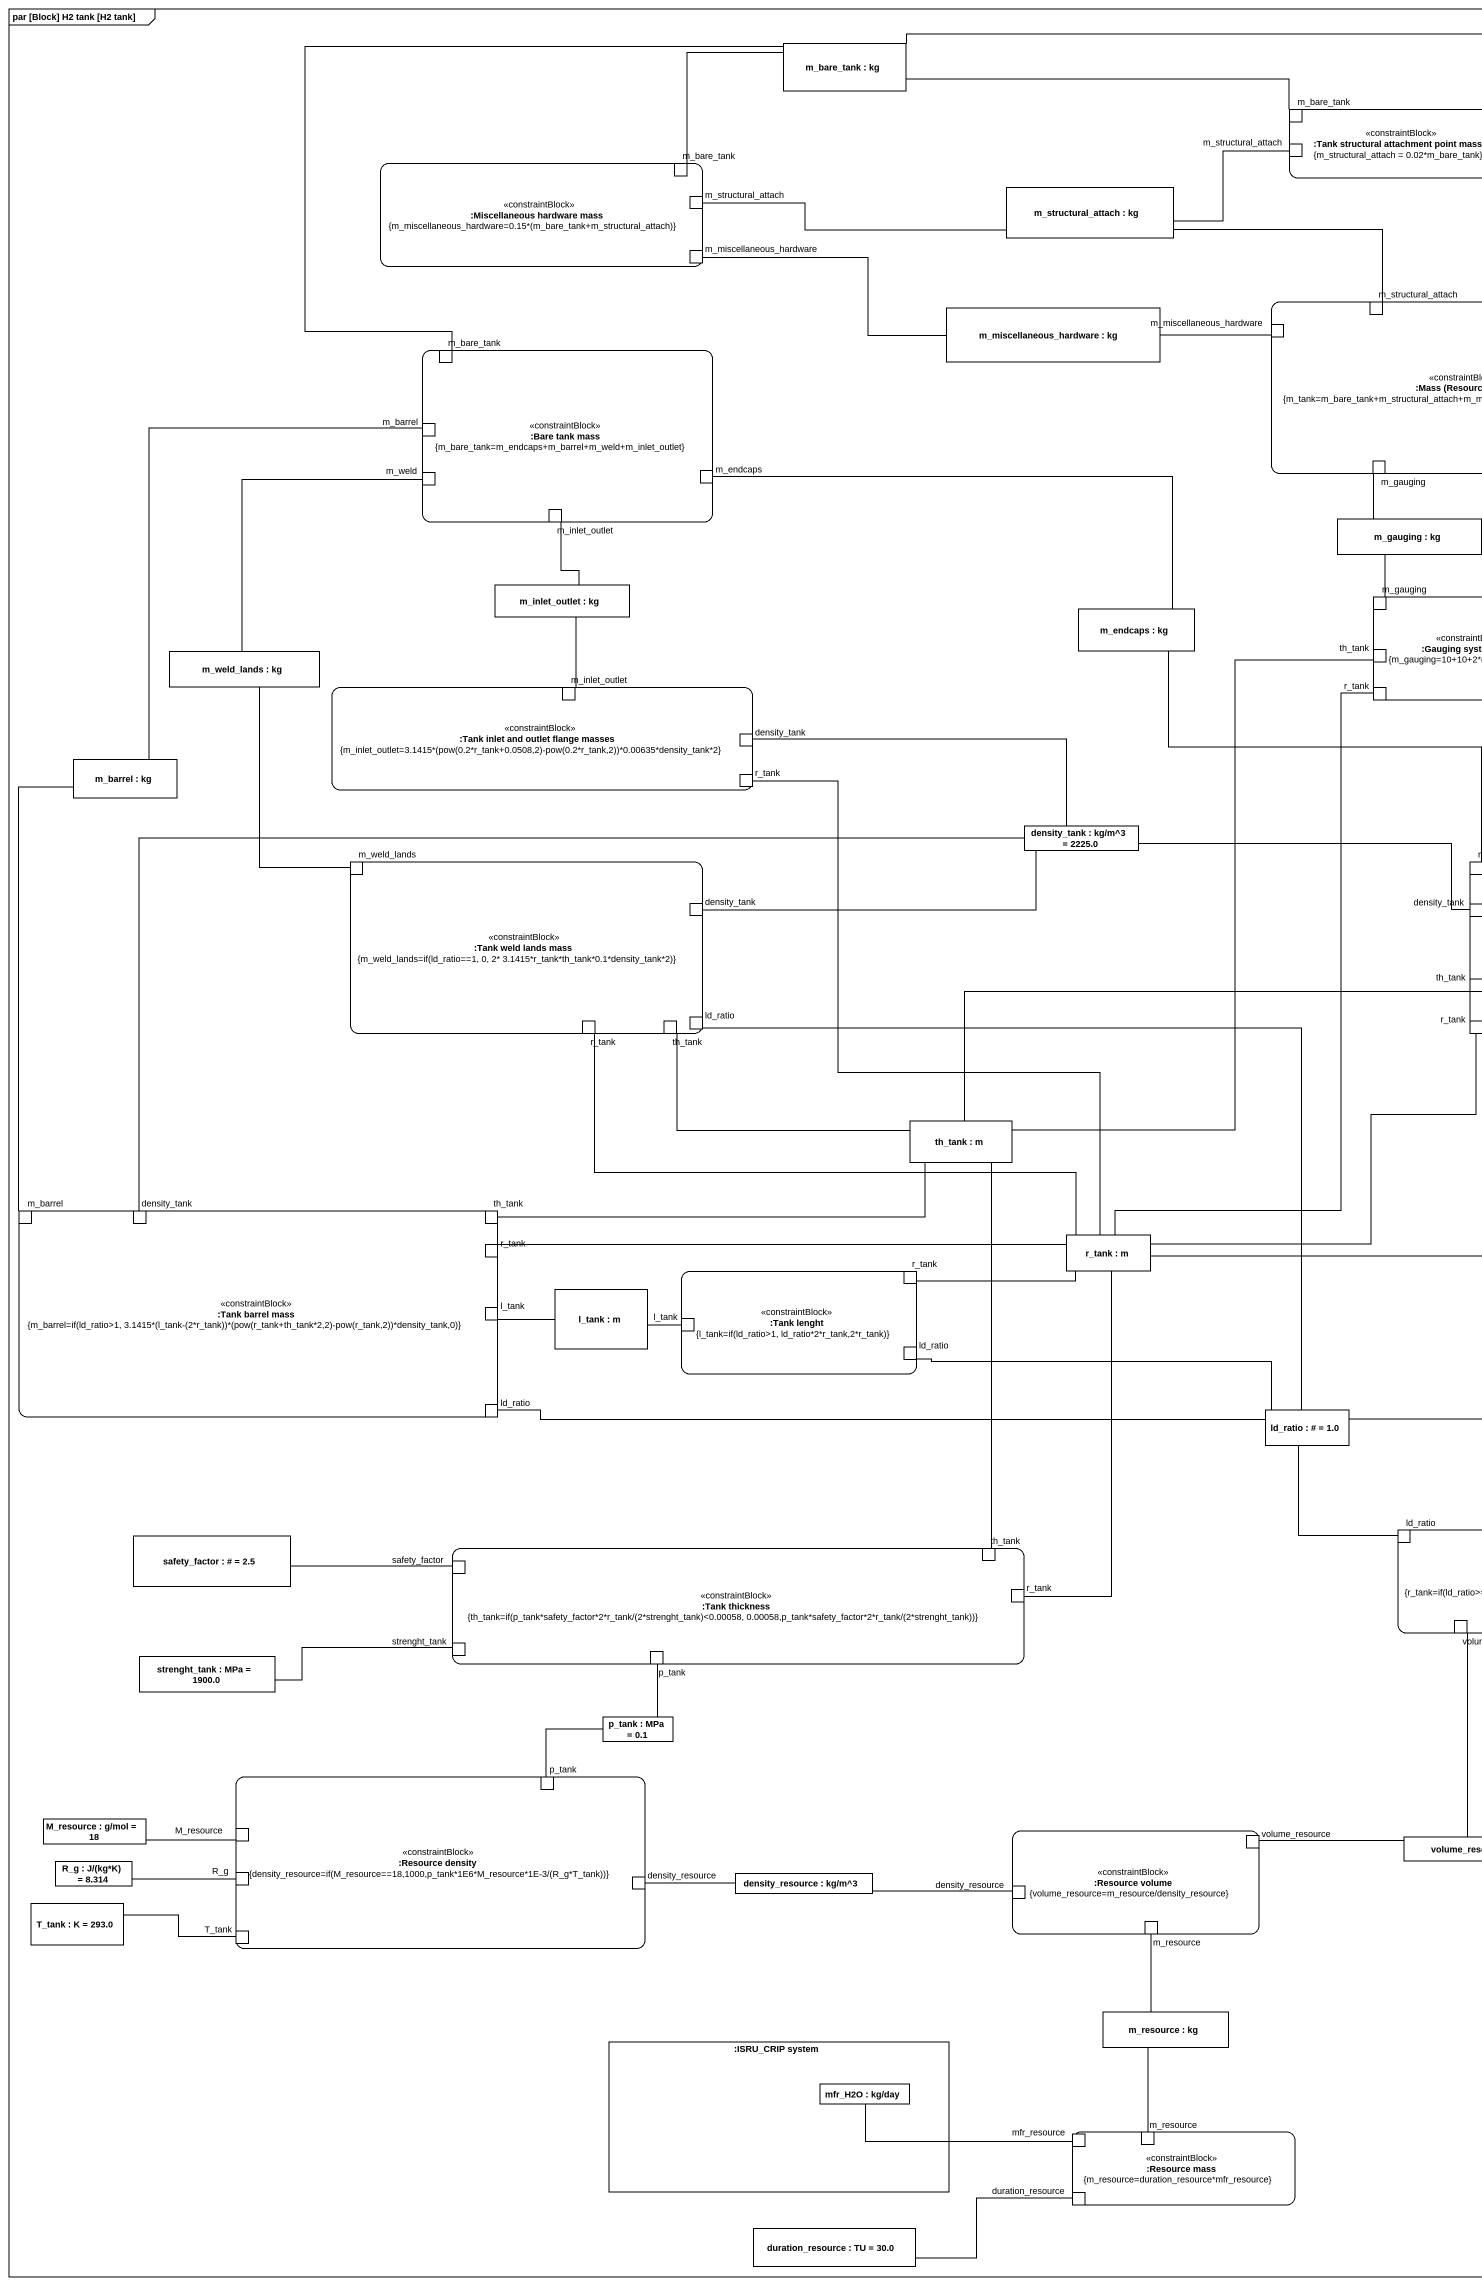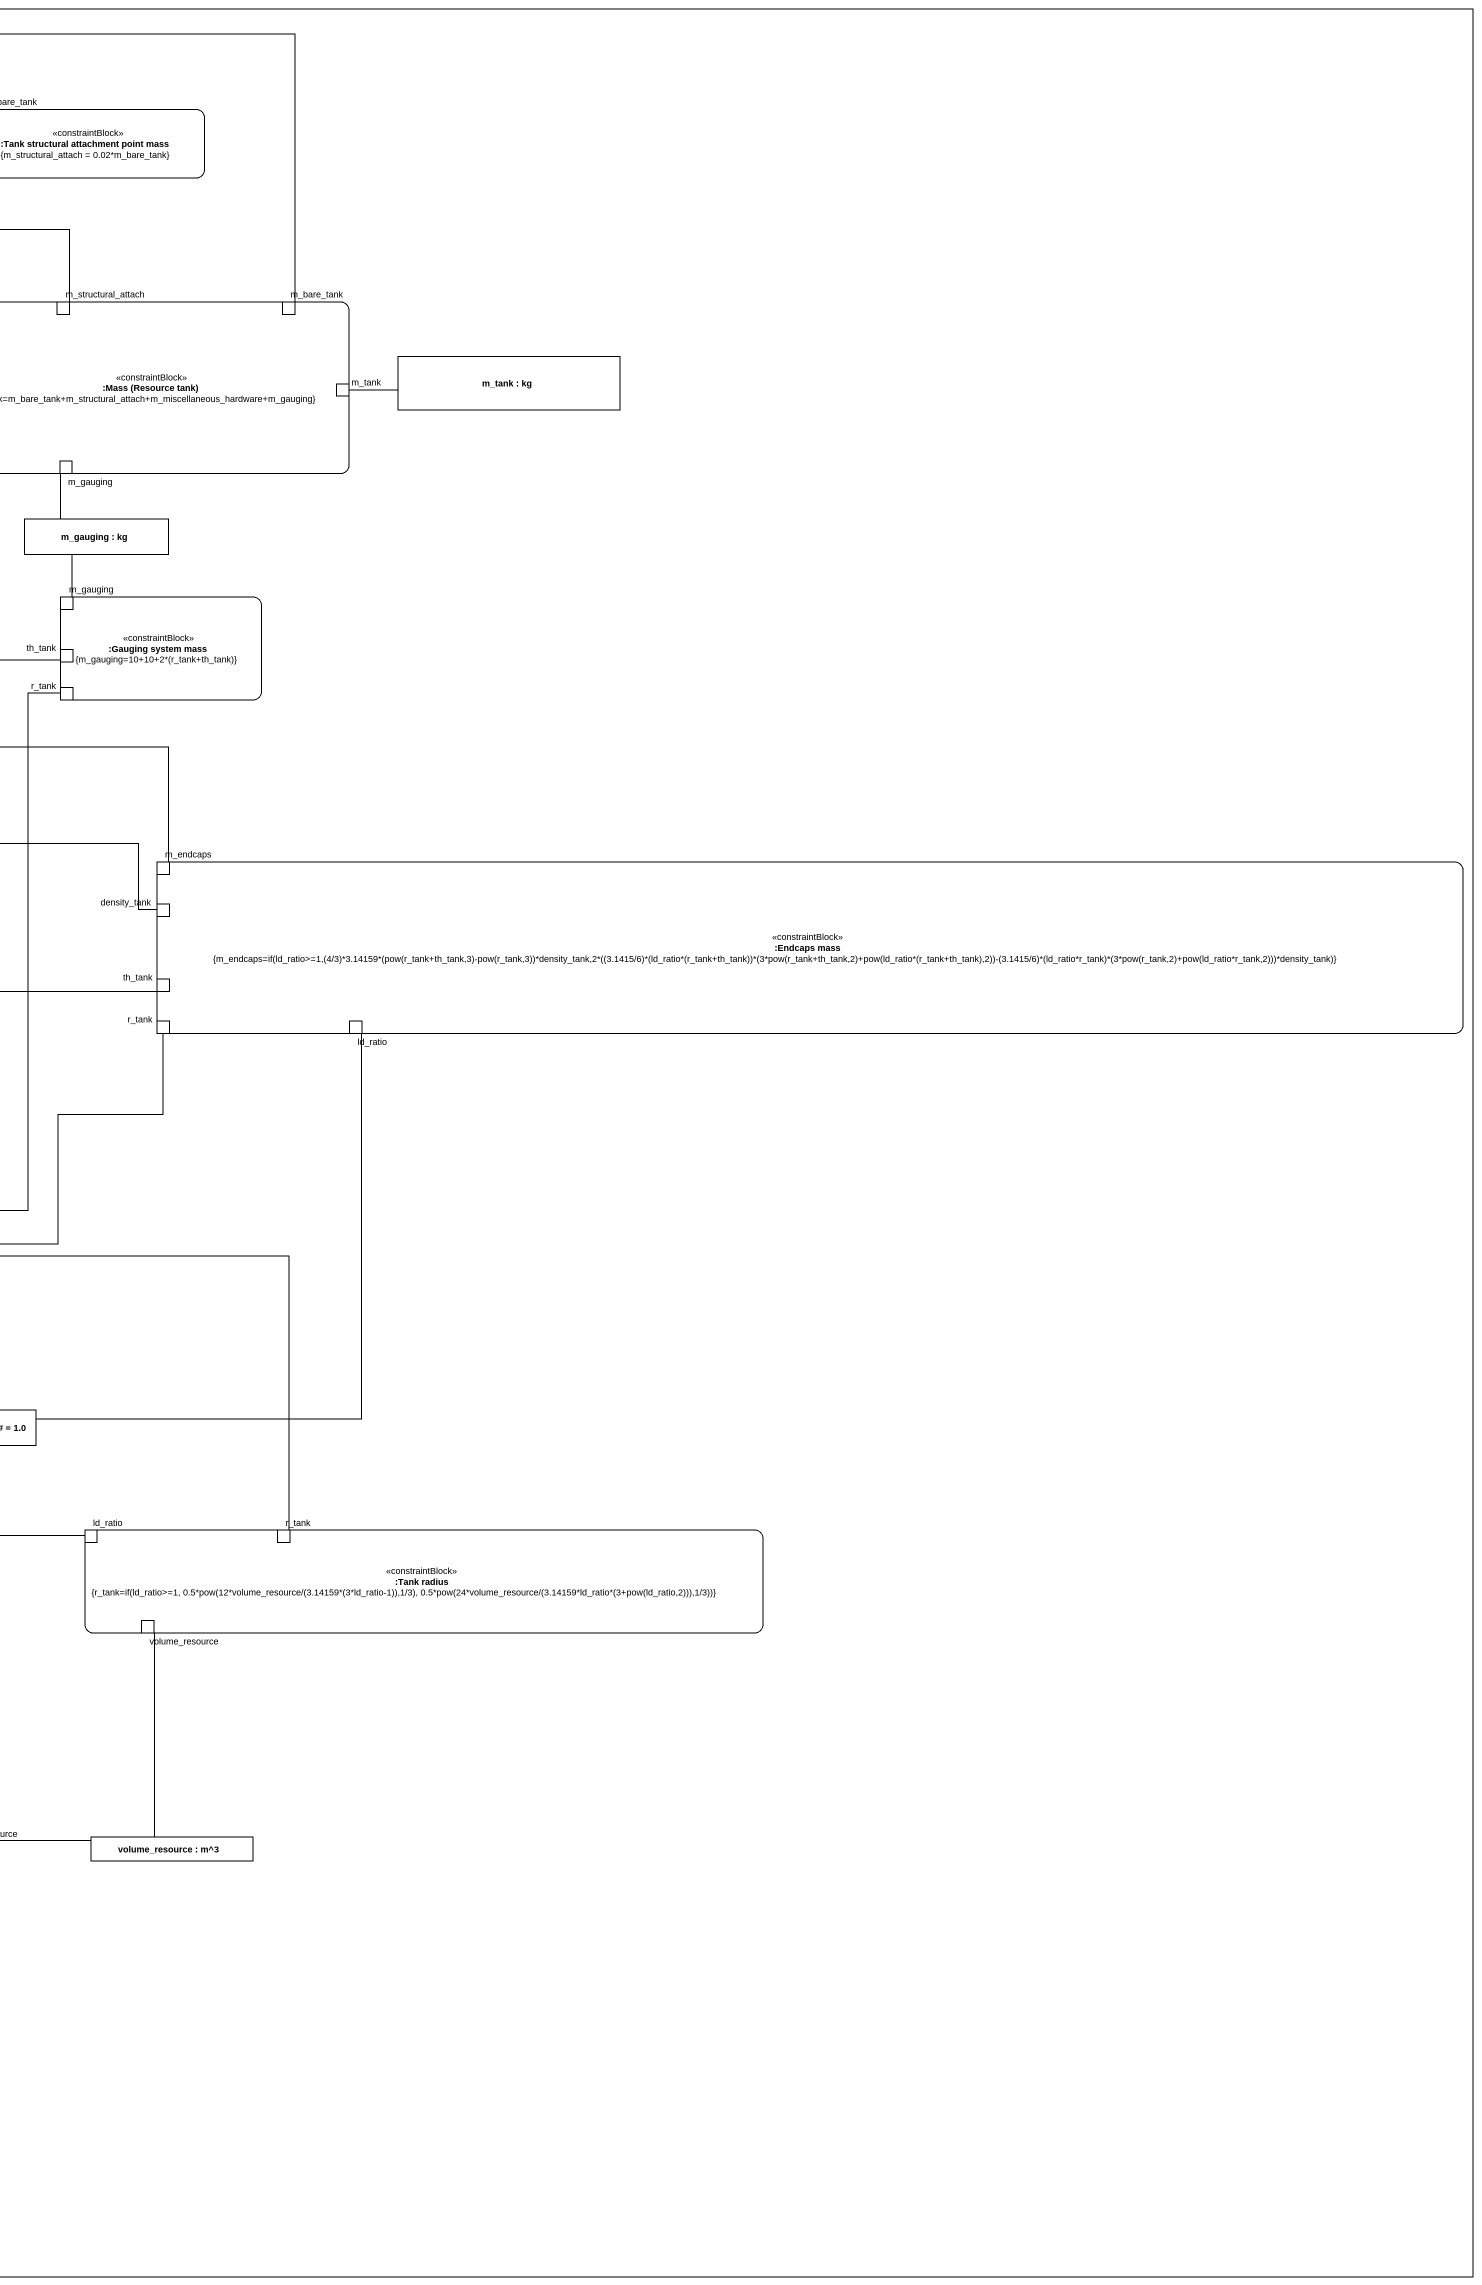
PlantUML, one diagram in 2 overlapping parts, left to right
@startuml
mainframe par [Block] H2 tank [H2 tank]
rectangle "m_bare_tank : kg" as m_bare_tank
rectangle ":Tank structural attachment point mass\n{m_structural_attach = 0.02*m_bare_tank}" as Tank_structural_attachment <<constraintBlock>> {
  port "m_bare_tank" as m_bare_tank_2
  port m_structural_attach
}
rectangle ":Miscellaneous hardware mass\n{m_miscellaneous_hardware=0.15*(m_bare_tank+m_structural_attach)}" as Miscellaneous_hardware_mass <<constraintBlock>> {
  port "m_bare_tank" as m_bare_tank_3
  port "m_structural_attach" as m_structural_attach_2
  port m_miscellaneous_hardware
}
rectangle "m_structural_attach : kg" as m_structural_attach_3
rectangle "m_miscellaneous_hardware : kg" as m_miscellaneous_hardware_2
rectangle ":Mass (Resource tank)\n{m_tank=m_bare_tank+m_structural_attach+m_miscellaneous_hardware+m_gauging}" as Mass_Resource_tank <<constraintBlock>> {
  port "m_structural_attach" as m_structural_attach_4
  port "m_bare_tank" as m_bare_tank_4
  port "m_miscellaneous_hardware" as m_miscellaneous_hardware_3
  port m_tank
  port m_gauging
}
rectangle ":Bare tank mass\n{m_bare_tank=m_endcaps+m_barrel+m_weld+m_inlet_outlet}" as Bare_tank_mass <<constraintBlock>> {
  port "m_bare_tank" as m_bare_tank_5
  port m_barrel
  port m_weld
  port m_endcaps
  port m_inlet_outlet
}
rectangle "m_tank : kg" as m_tank_2
rectangle "m_gauging : kg" as m_gauging_2
rectangle "m_inlet_outlet : kg" as m_inlet_outlet_2
rectangle "m_endcaps : kg" as m_endcaps_2
rectangle ":Gauging system mass\n{m_gauging=10+10+2*(r_tank+th_tank)}" as Gauging_system_mass <<constraintBlock>> {
  port "m_gauging" as m_gauging_3
  port th_tank
  port r_tank
}
rectangle "m_weld_lands : kg" as m_weld_lands
rectangle ":Tank inlet and outlet flange masses\n{m_inlet_outlet=3.1415*(pow(0.2*r_tank+0.0508,2)-pow(0.2*r_tank,2))*0.00635*density_tank*2}" as Tank_inlet_and_outlet <<constraintBlock>> {
  port "m_inlet_outlet" as m_inlet_outlet_3
  port density_tank
  port "r_tank" as r_tank_2
}
rectangle "m_barrel : kg" as m_barrel_2
rectangle "density_tank : kg/m^3 = 2225.0" as density_tank_2
rectangle ":Tank weld lands mass\n{m_weld_lands=if(ld_ratio==1, 0, 2* 3.1415*r_tank*th_tank*0.1*density_tank*2)}" as Tank_weld_lands_mass <<constraintBlock>> {
  port "m_weld_lands" as m_weld_lands_2
  port "density_tank" as density_tank_3
  port "r_tank" as r_tank_3
  port "th_tank" as th_tank_3
  port ld_ratio
}
rectangle ":Endcaps mass\n{m_endcaps=if(ld_ratio>=1,(4/3)*3.14159*(pow(r_tank+th_tank,3)-pow(r_tank,3))*density_tank,2*((3.1415/6)*(ld_ratio*(r_tank+th_tank))*(3*pow(r_tank+th_tank,2)+pow(ld_ratio*(r_tank+th_tank),2))-(3.1415/6)*(ld_ratio*r_tank)*(3*pow(r_tank,2)+pow(ld_ratio*r_tank,2)))*density_tank)}" as Endcaps_mass <<constraintBlock>> {
  port "m_endcaps" as m_endcaps_3
  port "density_tank" as density_tank_4
  port "th_tank" as th_tank_2
  port "r_tank" as r_tank_4
  port "ld_ratio" as ld_ratio_2
}
rectangle "th_tank : m" as th_tank_4
rectangle ":Tank barrel mass\n{m_barrel=if(ld_ratio>1, 3.1415*(l_tank-(2*r_tank))*(pow(r_tank+th_tank*2,2)-pow(r_tank,2))*density_tank,0)}" as Tank_barrel_mass <<constraintBlock>> {
  port "m_barrel" as m_barrel_3
  port "density_tank" as density_tank_5
  port "th_tank" as th_tank_5
  port "r_tank" as r_tank_6
  port l_tank
  port "ld_ratio" as ld_ratio_4
}
rectangle "r_tank : m" as r_tank_5
rectangle ":Tank lenght\n{l_tank=if(ld_ratio>1, ld_ratio*2*r_tank,2*r_tank)}" as Tank_lenght <<constraintBlock>> {
  port "r_tank" as r_tank_7
  port "l_tank" as l_tank_3
  port "ld_ratio" as ld_ratio_3
}
rectangle "l_tank : m" as l_tank_2
rectangle "ld_ratio : # = 1.0" as ld_ratio_5
rectangle "safety_factor : # = 2.5" as safety_factor
rectangle ":Tank thickness\n{th_tank=if(p_tank*safety_factor*2*r_tank/(2*strenght_tank)<0.00058, 0.00058,p_tank*safety_factor*2*r_tank/(2*strenght_tank))}" as Tank_thickness <<constraintBlock>> {
  port "th_tank" as th_tank_6
  port "safety_factor" as safety_factor_2
  port "r_tank" as r_tank_9
  port "strenght_tank" as strenght_tank_2
  port p_tank
}
rectangle ":Tank radius\n{r_tank=if(ld_ratio>=1, 0.5*pow(12*volume_resource/(3.14159*(3*ld_ratio-1)),1/3), 0.5*pow(24*volume_resource/(3.14159*ld_ratio*(3+pow(ld_ratio,2))),1/3))}" as Tank_radius <<constraintBlock>> {
  port "ld_ratio" as ld_ratio_6
  port "r_tank" as r_tank_8
  port volume_resource
}
rectangle "strenght_tank : MPa = 1900.0" as strenght_tank
rectangle "p_tank : MPa = 0.1" as p_tank_2
rectangle ":Resource density\n{density_resource=if(M_resource==18,1000,p_tank*1E6*M_resource*1E-3/(R_g*T_tank))}" as Resource_density <<constraintBlock>> {
  port "p_tank" as p_tank_3
  port "M_resource" as M_resource_2
  port "R_g" as R_g_2
  port density_resource
  port "T_tank" as T_tank_2
}
rectangle "M_resource : g/mol = 18" as M_resource
rectangle "R_g : J/(kg*K) = 8.314" as R_g
rectangle ":Resource volume\n{volume_resource=m_resource/density_resource}" as Resource_volume <<constraintBlock>> {
  port "volume_resource" as volume_resource_2
  port "density_resource" as density_resource_3
  port m_resource
}
rectangle "volume_resource : m^3" as volume_resource_3
rectangle "density_resource : kg/m^3" as density_resource_2
rectangle "T_tank : K = 293.0" as T_tank
rectangle "m_resource : kg" as m_resource_2
rectangle ":ISRU_CRIP system" as ISRU_CRIP_system {
  rectangle "mfr_H2O : kg/day" as mfr_H2O
}
rectangle ":Resource mass\n{m_resource=duration_resource*mfr_resource}" as Resource_mass <<constraintBlock>> {
  port mfr_resource
  port "m_resource" as m_resource_3
  port duration_resource
}
rectangle "duration_resource : TU = 30.0" as duration_resource_2
m_bare_tank_2 -left- m_bare_tank
m_structural_attach -left- m_structural_attach_3
m_bare_tank_3 -up- m_bare_tank
m_structural_attach_2 -right- m_structural_attach_3
m_miscellaneous_hardware -right- m_miscellaneous_hardware_2
m_structural_attach_4 -left- m_structural_attach_3
m_bare_tank_4 -left- m_bare_tank
m_bare_tank_5 -up- m_bare_tank
m_miscellaneous_hardware_3 -left- m_miscellaneous_hardware_2
m_tank -right- m_tank_2
m_barrel -- m_barrel_2
m_gauging -- m_gauging_2
m_weld -- m_weld_lands
m_endcaps -right- m_endcaps_2
m_inlet_outlet -- m_inlet_outlet_2
m_gauging_3 -up- m_gauging_2
th_tank -- th_tank_4
m_inlet_outlet_3 -up- m_inlet_outlet_2
r_tank -- r_tank_5
density_tank -right- density_tank_2
r_tank_2 -- r_tank_5
m_weld_lands_2 -up- m_weld_lands
m_endcaps_3 -up- m_endcaps_2
density_tank_3 -right- density_tank_2
density_tank_4 -left- density_tank_2
th_tank_2 -left- th_tank_4
r_tank_3 -right- r_tank_5
th_tank_3 -right- th_tank_4
ld_ratio -- ld_ratio_5
r_tank_4 -- r_tank_5
ld_ratio_2 -- ld_ratio_5
m_barrel_3 -up- m_barrel_2
density_tank_5 -right- density_tank_2
th_tank_5 -right- th_tank_4
r_tank_6 -right- r_tank_5
r_tank_7 -right- r_tank_5
l_tank -right- l_tank_2
l_tank_3 -left- l_tank_2
ld_ratio_3 -right- ld_ratio_5
ld_ratio_4 -right- ld_ratio_5
th_tank_6 -up- th_tank_4
ld_ratio_6 -up- ld_ratio_5
r_tank_8 -left- r_tank_5
safety_factor_2 -left- safety_factor
r_tank_9 -up- r_tank_5
volume_resource -- volume_resource_3
strenght_tank_2 -left- strenght_tank
p_tank -- p_tank_2
p_tank_3 -right- p_tank_2
M_resource_2 -left- M_resource
volume_resource_2 -right- volume_resource_3
R_g_2 -left- R_g
density_resource -right- density_resource_2
density_resource_3 -left- density_resource_2
T_tank_2 -left- T_tank
m_resource -- m_resource_2
mfr_H2O -right- mfr_resource
m_resource_3 -up- m_resource_2
duration_resource -left- duration_resource_2
@enduml
